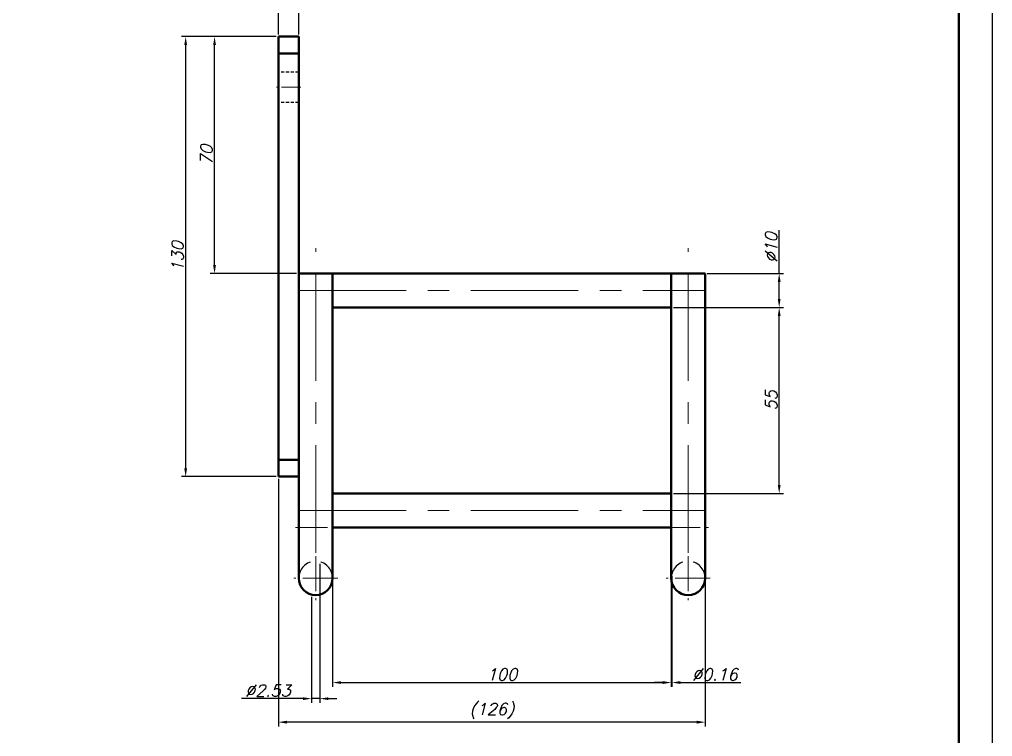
# Model space of a CAD drawing. Header units: inches. Extents: x 17901 to 26602, y 9673 to 14036.
# Drawn here: x 19194.8 to 19482.1, y 12607.8 to 12819.7 of the extents above; entities that cross this region are included whole.
import ezdxf

# ---------------------------------------------------------------- set-up
doc = ezdxf.new("R2010")
doc.units = ezdxf.units.IN
doc.header["$MEASUREMENT"] = 0
doc.linetypes.add('CENTER', pattern=[50.8, 31.75, -6.35, 6.35, -6.35])
doc.linetypes.add('DASHED2', pattern=[9.525, 6.35, -3.175])
for name, color, linetype, lineweight in [('中心线', 1, 'CENTER', 15), ('图框_内框线', 5, 'Continuous', 50), ('标注线', 3, 'Continuous', 25), ('粗实线', 7, 'Continuous', 50), ('虚线', 2, 'DASHED2', 25)]:
    doc.layers.add(name, color=color, linetype=linetype, lineweight=lineweight)
doc.styles.add('DIM_FONT', font='romans.shx', dxfattribs={"oblique": 15})
doc.dimstyles.new('幅面 1：1$0', dxfattribs={"dimtxt": 3.5, "dimasz": 2.5, "dimexe": 1.25, "dimexo": 0.625, "dimtad": 1, "dimdsep": 46, "dimtxsty": 'DIM_FONT', "dimcen": 2.5, "dimclrd": 256, "dimclre": 256, "dimclrt": 256, "dimadec": 0, "dimazin": 0, "dimtm": 1e-09, "dimtfac": 0.5, "dimtmove": 0, "dimatfit": 3, "dimfxl": 1, "dimlwd": -1, "dimarcsym": 0})

# ---------------------------------------------------------------- blocks, each defined once
blk = doc.blocks.new('*D392')
at = {"layer": 'Defpoints', "color": 0, "transparency": 16777216}
for p in [(19271.29, 12684.62), (19397.29, 12654.62), (19271.29, 12612.09)]:
    blk.add_point(p, dxfattribs=at)
at = {"layer": '标注线', "lineweight": -2, "transparency": 16777216}
for p, q in [((19271.29, 12684), (19271.29, 12610.84)), ((19397.29, 12654), (19397.29, 12610.84))]:
    blk.add_line(p, q, dxfattribs=at)
at = {"layer": '标注线', "transparency": 16777216}
blk.add_line((19394.79, 12612.09), (19273.79, 12612.09), dxfattribs=at)
for points in [[(19273.79, 12612.51), (19273.79, 12611.67), (19271.29, 12612.09)], [(19394.79, 12612.51), (19394.79, 12611.67), (19397.29, 12612.09)]]:
    blk.add_solid(points, dxfattribs=at)
at = {"layer": '标注线', "transparency": 16777216, "insert": (19334.29, 12615.38), "char_height": 3.5, "attachment_point": 5, "style": 'DIM_FONT'}
blk.add_mtext('(126)', dxfattribs=at)
blk = doc.blocks.new('*D393')
at = {"layer": 'Defpoints', "color": 0, "transparency": 16777216}
for p in [(19283.55, 12659.46), (19281.03, 12649.78), (19281.03, 12619.04)]:
    blk.add_point(p, dxfattribs=at)
at = {"layer": '标注线', "lineweight": -2, "transparency": 16777216}
for p, q in [((19283.55, 12658.84), (19283.55, 12617.79)), ((19281.03, 12649.16), (19281.03, 12617.79))]:
    blk.add_line(p, q, dxfattribs=at)
at = {"layer": '标注线', "transparency": 16777216}
for p, q in [((19278.53, 12619.04), (19260.42, 12619.04)), ((19283.55, 12619.04), (19281.03, 12619.04)), ((19286.05, 12619.04), (19288.55, 12619.04))]:
    blk.add_line(p, q, dxfattribs=at)
for points in [[(19278.53, 12619.45), (19278.53, 12618.62), (19281.03, 12619.04)], [(19286.05, 12619.45), (19286.05, 12618.62), (19283.55, 12619.04)]]:
    blk.add_solid(points, dxfattribs=at)
at = {"layer": '标注线', "transparency": 16777216, "insert": (19268.18, 12621.41), "char_height": 3.5, "attachment_point": 5, "style": 'DIM_FONT'}
blk.add_mtext('%%c2.53', dxfattribs=at)
blk = doc.blocks.new('*D394')
at = {"layer": 'Defpoints', "color": 0, "transparency": 16777216}
for p in [(19287.29, 12654.62), (19387.29, 12656.02), (19387.29, 12623.79)]:
    blk.add_point(p, dxfattribs=at)
at = {"layer": '标注线', "lineweight": -2, "transparency": 16777216}
for p, q in [((19287.29, 12654), (19287.29, 12622.54)), ((19387.29, 12655.39), (19387.29, 12622.54))]:
    blk.add_line(p, q, dxfattribs=at)
at = {"layer": '标注线', "transparency": 16777216}
blk.add_line((19289.79, 12623.79), (19384.79, 12623.79), dxfattribs=at)
for points in [[(19289.79, 12624.21), (19289.79, 12623.38), (19287.29, 12623.79)], [(19384.79, 12624.21), (19384.79, 12623.38), (19387.29, 12623.79)]]:
    blk.add_solid(points, dxfattribs=at)
at = {"layer": '标注线', "transparency": 16777216, "insert": (19337.29, 12626.17), "char_height": 3.5, "attachment_point": 5, "style": 'DIM_FONT'}
blk.add_mtext('100', dxfattribs=at)
blk = doc.blocks.new('*D395')
at = {"layer": 'Defpoints', "color": 0, "transparency": 16777216}
for p in [(19387.29, 12654.62), (19387.45, 12655.88), (19387.45, 12623.79)]:
    blk.add_point(p, dxfattribs=at)
at = {"layer": '标注线', "lineweight": -2, "transparency": 16777216}
for p, q in [((19387.29, 12654), (19387.29, 12622.54)), ((19387.45, 12655.26), (19387.45, 12622.54))]:
    blk.add_line(p, q, dxfattribs=at)
at = {"layer": '标注线', "transparency": 16777216}
for p, q in [((19384.79, 12623.79), (19382.29, 12623.79)), ((19387.29, 12623.79), (19387.45, 12623.79)), ((19389.95, 12623.79), (19407.84, 12623.79))]:
    blk.add_line(p, q, dxfattribs=at)
for points in [[(19384.79, 12624.21), (19384.79, 12623.38), (19387.29, 12623.79)], [(19389.95, 12624.21), (19389.95, 12623.38), (19387.45, 12623.79)]]:
    blk.add_solid(points, dxfattribs=at)
at = {"layer": '标注线', "transparency": 16777216, "insert": (19400.14, 12626.17), "char_height": 3.5, "attachment_point": 5, "style": 'DIM_FONT'}
blk.add_mtext('%%c0.16', dxfattribs=at)
blk = doc.blocks.new('*D396')
at = {"layer": 'Defpoints', "color": 0, "transparency": 16777216}
for p in [(19387.29, 12734.62), (19419.15, 12734.62), (19387.29, 12679.62)]:
    blk.add_point(p, dxfattribs=at)
at = {"layer": '标注线', "lineweight": -2, "transparency": 16777216}
for p, q in [((19387.91, 12734.62), (19420.4, 12734.62)), ((19387.91, 12679.62), (19420.4, 12679.62))]:
    blk.add_line(p, q, dxfattribs=at)
at = {"layer": '标注线', "transparency": 16777216}
blk.add_line((19419.15, 12682.12), (19419.15, 12732.12), dxfattribs=at)
for points in [[(19418.73, 12732.12), (19419.56, 12732.12), (19419.15, 12734.62)], [(19418.73, 12682.12), (19419.56, 12682.12), (19419.15, 12679.62)]]:
    blk.add_solid(points, dxfattribs=at)
at = {"layer": '标注线', "transparency": 16777216, "insert": (19416.77, 12707.12), "char_height": 3.5, "attachment_point": 5, "rotation": 90, "style": 'DIM_FONT'}
blk.add_mtext('55', dxfattribs=at)
blk = doc.blocks.new('*D397')
at = {"layer": 'Defpoints', "color": 0, "transparency": 16777216}
for p in [(19397.29, 12744.62), (19419.15, 12744.62), (19387.29, 12734.62)]:
    blk.add_point(p, dxfattribs=at)
at = {"layer": '标注线', "transparency": 16777216}
for p, q in [((19419.15, 12744.62), (19419.15, 12757.46)), ((19419.15, 12737.12), (19419.15, 12742.12))]:
    blk.add_line(p, q, dxfattribs=at)
at = {"layer": '标注线', "lineweight": -2, "transparency": 16777216}
for p, q in [((19397.91, 12744.62), (19420.4, 12744.62)), ((19387.91, 12734.62), (19420.4, 12734.62))]:
    blk.add_line(p, q, dxfattribs=at)
at = {"layer": '标注线', "transparency": 16777216}
for points in [[(19418.73, 12742.12), (19419.56, 12742.12), (19419.15, 12744.62)], [(19418.73, 12737.12), (19419.56, 12737.12), (19419.15, 12734.62)]]:
    blk.add_solid(points, dxfattribs=at)
at = {"layer": '标注线', "transparency": 16777216, "insert": (19416.77, 12752.29), "char_height": 3.5, "attachment_point": 5, "rotation": 90, "style": 'DIM_FONT'}
blk.add_mtext('%%c10', dxfattribs=at)
blk = doc.blocks.new('*D398')
at = {"layer": 'Defpoints', "color": 0, "transparency": 16777216}
for p in [(19243.9, 12814.62), (19271.29, 12814.62), (19271.29, 12684.62)]:
    blk.add_point(p, dxfattribs=at)
at = {"layer": '标注线', "lineweight": -2, "transparency": 16777216}
for p, q in [((19270.66, 12814.62), (19242.65, 12814.62)), ((19270.66, 12684.62), (19242.65, 12684.62))]:
    blk.add_line(p, q, dxfattribs=at)
at = {"layer": '标注线', "transparency": 16777216}
blk.add_line((19243.9, 12687.12), (19243.9, 12812.12), dxfattribs=at)
for points in [[(19243.48, 12812.12), (19244.31, 12812.12), (19243.9, 12814.62)], [(19243.48, 12687.12), (19244.31, 12687.12), (19243.9, 12684.62)]]:
    blk.add_solid(points, dxfattribs=at)
at = {"layer": '标注线', "transparency": 16777216, "insert": (19241.52, 12749.62), "char_height": 3.5, "attachment_point": 5, "rotation": 90, "style": 'DIM_FONT'}
blk.add_mtext('130', dxfattribs=at)
blk = doc.blocks.new('*D399')
at = {"layer": 'Defpoints', "color": 0, "transparency": 16777216}
for p in [(19252.43, 12814.62), (19271.29, 12814.62), (19277.29, 12744.62)]:
    blk.add_point(p, dxfattribs=at)
at = {"layer": '标注线', "lineweight": -2, "transparency": 16777216}
for p, q in [((19270.66, 12814.62), (19251.18, 12814.62)), ((19276.66, 12744.62), (19251.18, 12744.62))]:
    blk.add_line(p, q, dxfattribs=at)
at = {"layer": '标注线', "transparency": 16777216}
blk.add_line((19252.43, 12747.12), (19252.43, 12812.12), dxfattribs=at)
for points in [[(19252.01, 12812.12), (19252.84, 12812.12), (19252.43, 12814.62)], [(19252.01, 12747.12), (19252.84, 12747.12), (19252.43, 12744.62)]]:
    blk.add_solid(points, dxfattribs=at)
at = {"layer": '标注线', "transparency": 16777216, "insert": (19250.05, 12779.62), "char_height": 3.5, "attachment_point": 5, "rotation": 90, "style": 'DIM_FONT'}
blk.add_mtext('70', dxfattribs=at)
blk = doc.blocks.new('*D400')
at = {"layer": 'Defpoints', "color": 0, "transparency": 16777216}
for p in [(19277.29, 12832.24), (19271.29, 12814.62), (19277.29, 12814.62)]:
    blk.add_point(p, dxfattribs=at)
at = {"layer": '标注线', "transparency": 16777216}
for p, q in [((19268.79, 12832.24), (19266.29, 12832.24)), ((19271.29, 12832.24), (19277.29, 12832.24)), ((19279.79, 12832.24), (19282.29, 12832.24))]:
    blk.add_line(p, q, dxfattribs=at)
at = {"layer": '标注线', "lineweight": -2, "transparency": 16777216}
for p, q in [((19271.29, 12815.25), (19271.29, 12833.49)), ((19277.29, 12815.25), (19277.29, 12833.49))]:
    blk.add_line(p, q, dxfattribs=at)
at = {"layer": '标注线', "transparency": 16777216}
for points in [[(19268.79, 12832.65), (19268.79, 12831.82), (19271.29, 12832.24)], [(19279.79, 12832.65), (19279.79, 12831.82), (19277.29, 12832.24)]]:
    blk.add_solid(points, dxfattribs=at)
at = {"layer": '标注线', "transparency": 16777216, "insert": (19274.29, 12834.61), "char_height": 3.5, "attachment_point": 5, "style": 'DIM_FONT'}
blk.add_mtext('6', dxfattribs=at)

msp = doc.modelspace()

# ---------------------------------------------------------------- linework, layer by layer
at = {"layer": 'Defpoints'}
msp.add_lwpolyline([(18888.142, 12497.428), (19482.142, 12497.428), (19482.142, 12917.428), (18888.142, 12917.428)], close=True, dxfattribs=at)
at = {"layer": '中心线', "ltscale": 0.180015}
msp.add_line((19277.889, 12799.622), (19270.688, 12799.622), dxfattribs=at)
at = {"layer": '中心线'}
for p, q in [((19282.289, 12662.122), (19282.289, 12752.122)), ((19392.289, 12662.122), (19392.289, 12752.122)), ((19277.289, 12739.622), (19397.289, 12739.622)), ((19277.289, 12674.622), (19397.289, 12674.622))]:
    msp.add_line(p, q, dxfattribs=at)
at = {"layer": '中心线', "ltscale": 0.3}
for p, q in [((19276.289, 12669.622), (19288.289, 12669.622)), ((19386.289, 12669.622), (19398.289, 12669.622))]:
    msp.add_line(p, q, dxfattribs=at)
at = {"layer": '中心线', "ltscale": 0.325}
for p, q in [((19282.289, 12661.122), (19282.289, 12648.122)), ((19392.289, 12661.122), (19392.289, 12648.122)), ((19288.789, 12654.622), (19275.789, 12654.622)), ((19398.789, 12654.622), (19385.789, 12654.622))]:
    msp.add_line(p, q, dxfattribs=at)
at = {"layer": '图框_内框线'}
msp.add_lwpolyline([(18913.142, 12507.428), (19472.142, 12507.428), (19472.142, 12907.428), (18913.142, 12907.428)], close=True, dxfattribs=at)
at = {"layer": '粗实线', "ltscale": 0.15}
for p, q in [((19277.289, 12814.622), (19271.289, 12814.622)), ((19277.289, 12809.622), (19271.289, 12809.622)), ((19271.289, 12689.622), (19277.289, 12689.622)), ((19271.289, 12684.622), (19277.289, 12684.622))]:
    msp.add_line(p, q, dxfattribs=at)
at = {"layer": '粗实线', "ltscale": 0.125}
for p, q in [((19271.289, 12809.622), (19271.289, 12814.622)), ((19277.289, 12809.622), (19277.289, 12814.622)), ((19277.289, 12744.622), (19282.289, 12744.622)), ((19282.289, 12744.622), (19287.289, 12744.622)), ((19392.289, 12744.622), (19387.289, 12744.622)), ((19397.289, 12744.622), (19392.289, 12744.622)), ((19271.289, 12684.622), (19271.289, 12689.622)), ((19277.289, 12684.622), (19277.289, 12689.622))]:
    msp.add_line(p, q, dxfattribs=at)
at = {"layer": '粗实线'}
for p, q in [((19271.289, 12689.622), (19271.289, 12809.622)), ((19277.289, 12689.622), (19277.289, 12809.622)), ((19277.289, 12744.622), (19277.289, 12669.622)), ((19287.289, 12744.622), (19387.289, 12744.622)), ((19387.289, 12744.622), (19387.289, 12669.622)), ((19397.289, 12669.622), (19397.289, 12744.622)), ((19397.289, 12744.622), (19397.289, 12669.622)), ((19287.289, 12679.622), (19287.289, 12734.622)), ((19287.289, 12734.622), (19287.289, 12679.622)), ((19287.289, 12734.622), (19387.289, 12734.622)), ((19287.289, 12734.622), (19387.289, 12734.622)), ((19287.289, 12679.622), (19387.289, 12679.622)), ((19287.289, 12669.622), (19387.289, 12669.622)), ((19287.289, 12669.622), (19387.289, 12669.622))]:
    msp.add_line(p, q, dxfattribs=at)
at = {"layer": '粗实线', "ltscale": 0.25}
for p, q in [((19287.289, 12734.622), (19287.289, 12744.622)), ((19387.289, 12744.622), (19387.289, 12734.622)), ((19287.289, 12669.622), (19287.289, 12679.622)), ((19387.289, 12679.622), (19387.289, 12669.622))]:
    msp.add_line(p, q, dxfattribs=at)
at = {"layer": '粗实线', "ltscale": 0.375}
for p, q in [((19277.289, 12654.622), (19277.289, 12669.622)), ((19287.289, 12669.622), (19287.289, 12654.622)), ((19287.289, 12654.622), (19287.289, 12669.622)), ((19387.289, 12654.622), (19387.289, 12669.622)), ((19397.289, 12669.622), (19397.289, 12654.622)), ((19397.289, 12654.622), (19397.289, 12669.622))]:
    msp.add_line(p, q, dxfattribs=at)
at = {"layer": '粗实线'}
for centre in [(19282.289, 12654.622), (19392.289, 12654.622)]:
    msp.add_arc(centre, 5, 179.99999, 359.99999, dxfattribs=at)
at = {"layer": '虚线', "ltscale": 0.15}
for p, q in [((19277.289, 12809.622), (19271.289, 12809.622)), ((19271.289, 12809.622), (19277.289, 12809.622)), ((19271.289, 12809.622), (19277.289, 12809.622)), ((19277.289, 12804.122), (19271.289, 12804.122)), ((19277.289, 12804.122), (19271.289, 12804.122)), ((19277.289, 12804.122), (19271.289, 12804.122)), ((19277.289, 12804.122), (19271.289, 12804.122)), ((19277.289, 12795.122), (19271.289, 12795.122)), ((19277.289, 12795.122), (19271.289, 12795.122)), ((19277.289, 12795.122), (19271.289, 12795.122)), ((19277.289, 12795.122), (19271.289, 12795.122)), ((19271.289, 12689.622), (19277.289, 12689.622)), ((19277.289, 12689.622), (19271.289, 12689.622)), ((19277.289, 12689.622), (19271.289, 12689.622))]:
    msp.add_line(p, q, dxfattribs=at)
at = {"layer": '虚线'}
for p, q in [((19277.289, 12669.622), (19277.289, 12744.622)), ((19287.289, 12744.622), (19387.289, 12744.622)), ((19387.289, 12669.622), (19387.289, 12744.622)), ((19287.289, 12679.622), (19387.289, 12679.622))]:
    msp.add_line(p, q, dxfattribs=at)
at = {"layer": '虚线', "ltscale": 0.249998}
msp.add_line((19287.289, 12734.622), (19287.289, 12744.622), dxfattribs=at)
at = {"layer": '虚线', "ltscale": 0.25}
for p, q in [((19287.289, 12744.622), (19287.289, 12734.622)), ((19287.289, 12679.622), (19287.289, 12669.622))]:
    msp.add_line(p, q, dxfattribs=at)
at = {"layer": '虚线', "ltscale": 0.250002}
msp.add_line((19287.289, 12669.622), (19287.289, 12679.622), dxfattribs=at)
at = {"layer": '虚线', "ltscale": 0.375}
for p, q in [((19277.289, 12669.622), (19277.289, 12654.622)), ((19387.289, 12669.622), (19387.289, 12654.622))]:
    msp.add_line(p, q, dxfattribs=at)
at = {"layer": '虚线'}
for centre in [(19282.289, 12654.622), (19392.289, 12654.622)]:
    msp.add_arc(centre, 5, 359.99999, 179.99999, dxfattribs=at)

# ---------------------------------------------------------------- dimensions: what is measured, and where the dimension line sits
at = {"layer": '标注线'}
for base, p1, p2, picture, middle in [((19277.289, 12832.237), (19271.289, 12814.622), (19277.289, 12814.622), '*D400', (19274.289, 12834.612)), ((19387.289, 12623.793), (19287.289, 12654.622), (19387.289, 12656.019), '*D394', (19337.289, 12626.168))]:
    dim = msp.add_linear_dim(base=base, p1=p1, p2=p2, dimstyle='幅面 1：1$0', dxfattribs=at)
    dim.commit()
    dim.dimension.update_dxf_attribs({"geometry": picture, "text_midpoint": middle})
for base, p1, p2, picture, middle in [((19243.896, 12814.622), (19271.289, 12684.622), (19271.289, 12814.622), '*D398', (19241.521, 12749.622)), ((19252.426, 12814.622), (19277.289, 12744.622), (19271.289, 12814.622), '*D399', (19250.051, 12779.622)), ((19419.147, 12734.622), (19387.289, 12679.622), (19387.289, 12734.622), '*D396', (19416.772, 12707.122))]:
    dim = msp.add_linear_dim(base=base, p1=p1, p2=p2, angle=90, dimstyle='幅面 1：1$0', dxfattribs=at)
    dim.commit()
    dim.dimension.update_dxf_attribs({"geometry": picture, "text_midpoint": middle})
dim = msp.add_linear_dim(base=(19419.147, 12744.622), p1=(19387.289, 12734.622), p2=(19397.289, 12744.622), angle=90, dimstyle='幅面 1：1$0', override={"dimpost": '%%c<>'}, dxfattribs=at)
dim.commit()
dim.dimension.update_dxf_attribs({"geometry": '*D397', "text_midpoint": (19416.772, 12752.294)})
for base, p1, p2, override, picture, middle in [((19271.289, 12612.09), (19397.289, 12654.622), (19271.289, 12684.622), {"dimpost": '(<>)'}, '*D392', (19334.289, 12615.382)), ((19387.451, 12623.793), (19387.289, 12654.621), (19387.451, 12655.885), {"dimpost": '%%c<>'}, '*D395', (19400.144, 12626.168))]:
    dim = msp.add_linear_dim(base=base, p1=p1, p2=p2, dimstyle='幅面 1：1$0', override=override, dxfattribs=at)
    dim.commit()
    dim.dimension.update_dxf_attribs({"geometry": picture, "text_midpoint": middle})
dim = msp.add_linear_dim(base=(19281.025, 12619.036), p1=(19283.552, 12659.46), p2=(19281.025, 12649.785), dimstyle='幅面 1：1$0', override={"dimpost": '%%c<>'}, dxfattribs=at)
dim.commit()
dim.dimension.update_dxf_attribs({"geometry": '*D393', "text_midpoint": (19268.181, 12619.036), "dimtype": 160})

doc.saveas('drawing.dxf')
